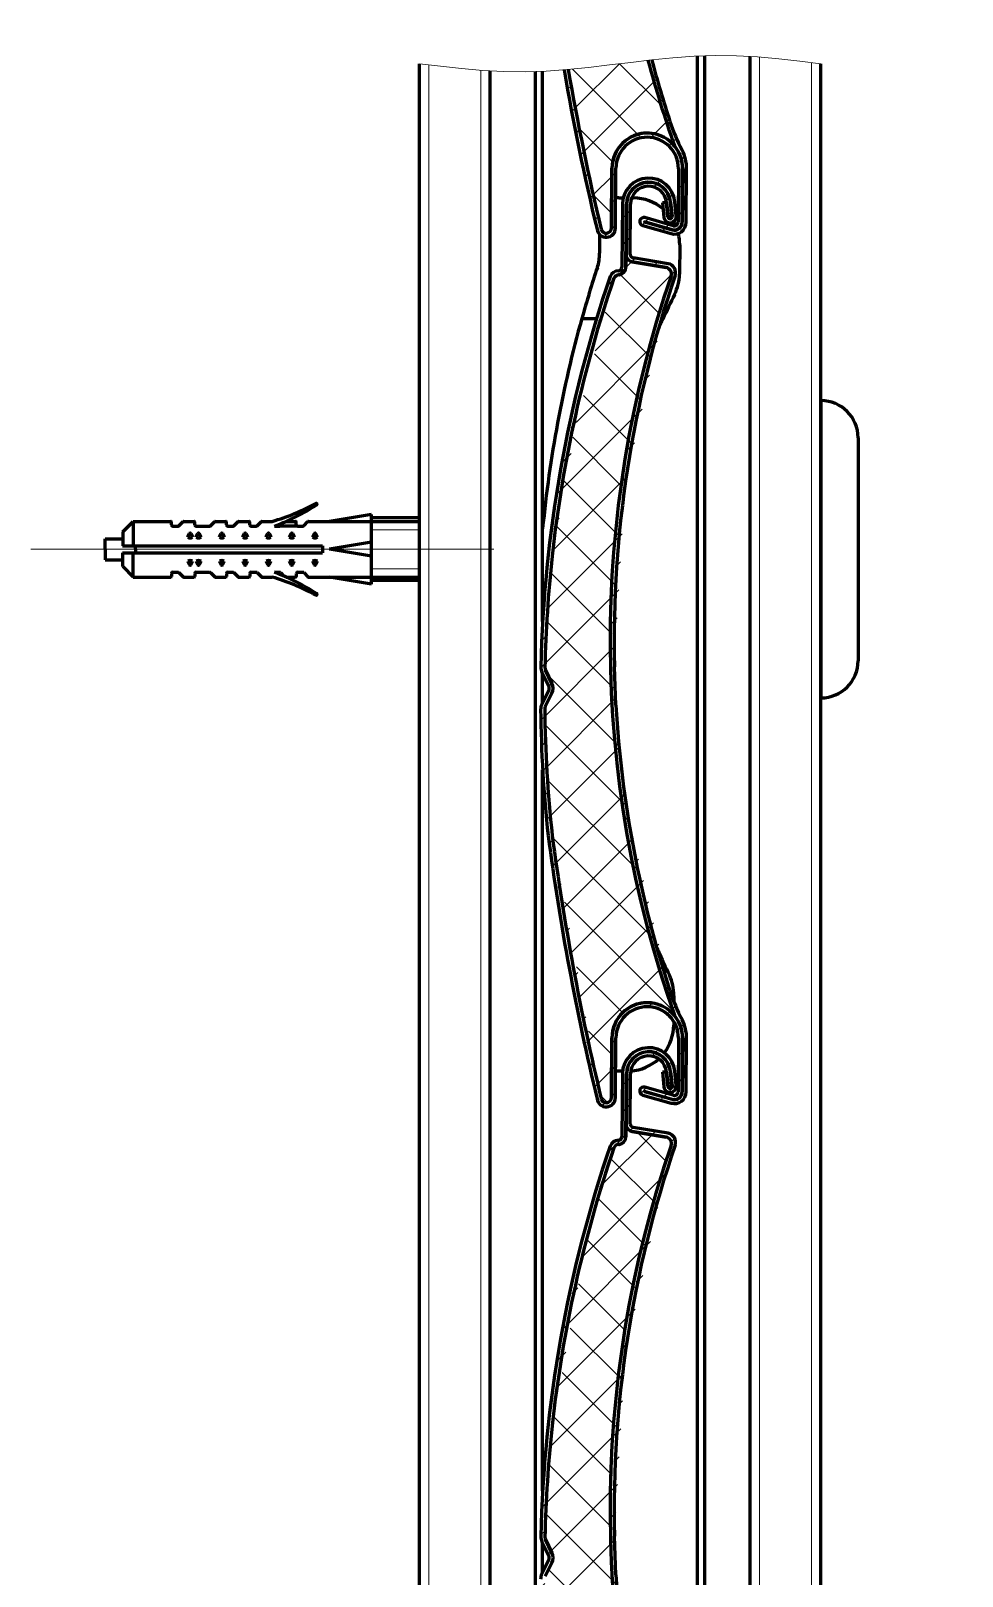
# Model space of a CAD drawing. Header units: millimetres. Extents: x 0 to 841, y 0 to 594.
# Drawn here: x 696.22 to 721.27, y 343.26 to 384.84 of the extents above; entities that cross this region are included whole.
import ezdxf

# ---------------------------------------------------------------- set-up
doc = ezdxf.new("R2010")
doc.units = ezdxf.units.MM
for name, pattern in [('K5LT_AXLED', [19.5, 15, -1.5, 1.5, -1.5]), ('K5LT_BASIC', [0]), ('K5LT_THIN', [0]), ('K5LT_THIN_INCLUDED_TO_HATCHING', [0])]:
    doc.linetypes.add(name, pattern=pattern)
doc.layers.add('Системный слой', color=7, linetype='Continuous')
doc.layers.add('Системный слой (1)', color=7, linetype='Continuous', true_color=0x909090)
pattern_1 = [(45, (0, 0), (-0.3535534, 0.3535534), [])]

# ---------------------------------------------------------------- blocks, each defined once
blk = doc.blocks.new('U798')
at = {"layer": 'Системный слой (1)', "color": 5, "linetype": 'K5LT_BASIC', "lineweight": 60, "true_color": 0x0000ff}
blk.add_line((709.793, 220.892), (709.793, 383.753), dxfattribs=at)
blk = doc.blocks.new('U819')
at = {"layer": 'Системный слой (1)', "color": 7, "linetype": 'K5LT_THIN', "lineweight": 18}
blk.add_line((708.324, 220.892), (708.324, 383.783), dxfattribs=at)
blk = doc.blocks.new('U820')
at = {"layer": 'Системный слой (1)', "color": 5, "linetype": 'K5LT_BASIC', "lineweight": 60, "true_color": 0x0000ff}
blk.add_line((708.574, 220.892), (708.574, 383.769), dxfattribs=at)
blk = doc.blocks.new('U821')
at = {"layer": 'Системный слой (1)', "color": 7, "linetype": 'K5LT_THIN', "lineweight": 18}
blk.add_line((706.924, 220.892), (706.924, 383.929), dxfattribs=at)
blk = doc.blocks.new('U822')
at = {"layer": 'Системный слой (1)', "color": 5, "linetype": 'K5LT_BASIC', "lineweight": 60, "true_color": 0x0000ff}
blk.add_line((706.674, 220.892), (706.674, 383.959), dxfattribs=at)
blk = doc.blocks.new('U823')
at = {"layer": 'Системный слой (1)', "color": 5, "linetype": 'K5LT_BASIC', "lineweight": 60, "true_color": 0x0000ff}
blk.add_line((717.474, 220.892), (717.474, 383.959), dxfattribs=at)
blk = doc.blocks.new('U824')
at = {"layer": 'Системный слой (1)', "color": 7, "linetype": 'K5LT_THIN', "lineweight": 18}
blk.add_line((717.224, 220.892), (717.224, 383.99), dxfattribs=at)
blk = doc.blocks.new('U867')
at = {"layer": 'Системный слой (1)', "color": 5, "linetype": 'K5LT_BASIC', "lineweight": 60, "true_color": 0x0000ff}
blk.add_line((714.356, 261.592), (714.356, 384.166), dxfattribs=at)
blk = doc.blocks.new('U903')
at = {"layer": 'Системный слой (1)', "color": 5, "linetype": 'K5LT_BASIC', "lineweight": 60, "true_color": 0x0000ff}
blk.add_line((715.574, 220.892), (715.574, 384.15), dxfattribs=at)
blk = doc.blocks.new('U904')
at = {"layer": 'Системный слой (1)', "color": 7, "linetype": 'K5LT_THIN', "lineweight": 18}
blk.add_line((715.824, 220.892), (715.824, 384.136), dxfattribs=at)
blk = doc.blocks.new('U909')
at = {"layer": 'Системный слой (1)', "color": 5, "linetype": 'K5LT_BASIC', "lineweight": 60, "true_color": 0x0000ff}
blk.add_line((714.159, 261.592), (714.159, 384.16), dxfattribs=at)
blk = doc.blocks.new('U924')
at = {"layer": 'Системный слой', "color": 7, "linetype": 'K5LT_THIN_INCLUDED_TO_HATCHING', "lineweight": 18}
for p, q in [((707.243, 383.889), (706.674, 383.959)), ((707.811, 383.827), (707.243, 383.889)), ((708.38, 383.779), (707.811, 383.827)), ((711.222, 383.857), (710.653, 383.801)), ((711.79, 383.924), (711.222, 383.857)), ((712.359, 383.995), (711.79, 383.924)), ((712.927, 384.062), (712.359, 383.995)), ((713.495, 384.118), (712.927, 384.062)), ((714.064, 384.157), (713.495, 384.118)), ((714.632, 384.175), (714.064, 384.157)), ((715.201, 384.169), (714.632, 384.175)), ((715.769, 384.14), (715.201, 384.169)), ((716.338, 384.092), (715.769, 384.14)), ((716.906, 384.03), (716.338, 384.092)), ((717.474, 383.959), (716.906, 384.03)), ((708.948, 383.75), (708.38, 383.779)), ((709.517, 383.744), (708.948, 383.75)), ((710.085, 383.762), (709.517, 383.744)), ((710.653, 383.801), (710.085, 383.762))]:
    blk.add_line(p, q, dxfattribs=at)

msp = doc.modelspace()

# ---------------------------------------------------------------- hatches: boundary and pattern name
at = {"layer": 'Системный слой (1)'}
h = msp.add_hatch(dxfattribs=at)
h.set_pattern_fill('Неметалл', angle=45, style=0, pattern_type=0)
h.set_pattern_definition([(45, (0, 0), (-0.7071068, 0.7071068), []), (135, (0, 0), (-0.7071068, -0.7071068), [])])
h.paths.add_polyline_path([(711.8032, 388.9255), (712.1873, 393.8211), (713.36, 398.5897), (713.4438, 398.8368), (713.4356, 398.9695), (713.336, 399.0576), (713.3085, 399.0646), (712.3994, 399.2181), (712.2697, 399.2994), (712.2385, 399.3673), (712.2335, 399.3721), (712.2312, 399.0713), (712.1662, 398.9247), (712.0473, 398.8686), (712.0399, 398.8683), (711.9404, 398.83), (711.9058, 398.7778), (710.5866, 393.6734), (710.2454, 391.2956), (710.0638, 388.761), (710.0849, 388.7616), (710.6533, 388.8005), (711.2218, 388.8566), (711.7902, 388.9239)])
h.paths.add_polyline_path([(712.8219, 384.0498), (712.3586, 383.995), (711.7902, 383.9239), (711.2218, 383.8566), (710.6741, 383.8026), (711.5645, 379.5046), (711.6272, 379.4184), (711.7325, 379.4018), (711.8187, 379.4645), (711.8392, 379.5361), (711.8515, 381.1468), (712.1349, 381.8164), (712.8088, 382.0895), (713.4784, 381.8061), (713.5508, 381.7235), (713.5333, 381.7532)])
h.paths.add_polyline_path([(713.4438, 378.2451), (713.4356, 378.3778), (713.336, 378.4659), (713.3085, 378.4729), (712.3994, 378.6264), (712.2697, 378.7077), (712.2385, 378.7756), (712.2335, 378.7804), (712.2312, 378.4796), (712.1662, 378.333), (712.0473, 378.2769), (712.0399, 378.2766), (711.9404, 378.2383), (711.9058, 378.1861), (710.5866, 373.0817), (710.2454, 370.7039), (710.0508, 367.7086), (710.0661, 367.6393), (710.2407, 367.2831), (710.2553, 367.054), (710.2396, 367.0166), (710.0603, 366.6587), (710.0445, 366.5899), (710.246, 363.1971), (711.5645, 356.1046), (711.6272, 356.0184), (711.7325, 356.0018), (711.8187, 356.0645), (711.8392, 356.1361), (711.8515, 357.7468), (712.1349, 358.4164), (712.8088, 358.6895), (713.4784, 358.4061), (713.5508, 358.3235), (713.5333, 358.3532), (712.2767, 363.1003), (711.8062, 367.9884), (712.1344, 372.8881), (713.2524, 377.6697)])
h.paths.add_polyline_path([(711.5645, 400.0963), (711.6272, 400.0101), (711.7325, 399.9935), (711.8187, 400.0562), (711.8392, 400.1278), (711.8515, 401.7385), (712.1349, 402.4081), (712.8088, 402.6812), (713.4784, 402.3978), (713.5508, 402.3152), (713.5333, 402.3449), (712.2767, 407.092), (711.8062, 411.9801), (712.1344, 416.8798), (713.2524, 421.6614), (713.4438, 422.2368), (713.4356, 422.3695), (713.336, 422.4576), (713.3085, 422.4646), (712.3994, 422.6181), (712.2697, 422.6994), (712.2385, 422.7673), (712.2335, 422.7721), (712.2312, 422.4713), (712.1662, 422.3247), (712.0473, 422.2686), (712.0399, 422.2683), (711.9404, 422.23), (711.9058, 422.1778), (710.5866, 417.0734), (710.2454, 414.6956), (710.0508, 411.7003), (710.066, 411.631), (710.2407, 411.2748), (710.2553, 411.0457), (710.2396, 411.0083), (710.0603, 410.6504), (710.0445, 410.5816), (710.246, 407.1888)])
h.paths.add_polyline_path([(712.2312, 355.0796), (712.2335, 355.3804), (712.2385, 355.3756), (712.3293, 355.2524), (712.3994, 355.2264), (713.3085, 355.0729), (713.4211, 355.0023), (713.4508, 354.8727), (713.4438, 354.8451), (712.23, 350.0869), (711.8035, 345.1948), (712.1757, 340.2982), (713.3367, 335.5268), (713.5333, 334.9532), (713.5508, 334.9235), (712.9185, 335.2823), (712.2176, 335.0889), (711.8587, 334.4565), (711.8515, 334.3468), (711.8392, 332.7361), (711.7976, 332.638), (711.6989, 332.5979), (711.6007, 332.6395), (711.5645, 332.7046), (710.246, 339.7971), (710.0445, 343.1899), (710.0603, 343.2587), (710.2396, 343.6166), (710.2561, 343.8457), (710.2407, 343.8831), (710.0661, 344.2393), (710.0508, 344.3086), (710.2454, 347.3039), (711.2092, 352.4871), (711.9058, 354.7861), (711.9786, 354.8641), (712.0399, 354.8766), (712.0473, 354.8769), (712.1869, 354.9558)])
h.paths.add_polyline_path([(711.5645, 423.4963), (711.6272, 423.4101), (711.7325, 423.3935), (711.8187, 423.4562), (711.8392, 423.5278), (711.8515, 425.1385), (712.1349, 425.8081), (712.8088, 426.0812), (713.4784, 425.7978), (713.5508, 425.7152), (713.5333, 425.7449), (712.2767, 430.492), (711.8062, 435.3801), (712.1344, 440.2798), (713.2524, 445.0614), (713.4438, 445.6368), (713.4356, 445.7695), (713.336, 445.8576), (713.3085, 445.8646), (712.3994, 446.0181), (712.2697, 446.0994), (712.2385, 446.1673), (712.2335, 446.1721), (712.2312, 445.8713), (712.1662, 445.7247), (712.0473, 445.6686), (712.0399, 445.6683), (711.9404, 445.63), (711.9058, 445.5778), (710.5866, 440.4734), (710.2454, 438.0956), (710.0508, 435.1003), (710.066, 435.031), (710.2407, 434.6748), (710.2553, 434.4457), (710.2396, 434.4083), (710.0603, 434.0504), (710.0445, 433.9816), (710.246, 430.5888)])
h.paths.add_polyline_path([(712.2312, 331.6796), (712.2335, 331.9804), (712.2385, 331.9756), (712.3293, 331.8524), (712.3994, 331.8264), (713.3085, 331.6729), (713.4211, 331.6023), (713.4508, 331.4727), (713.4438, 331.4451), (712.23, 326.6869), (711.8035, 321.7948), (712.1757, 316.8982), (713.3367, 312.1268), (713.5333, 311.5532), (713.5508, 311.5235), (712.9185, 311.8823), (712.2176, 311.6889), (711.8587, 311.0565), (711.8515, 310.9468), (711.8392, 309.3361), (711.7976, 309.238), (711.6989, 309.1979), (711.6007, 309.2395), (711.5645, 309.3046), (710.246, 316.3971), (710.0445, 319.7899), (710.0603, 319.8587), (710.2396, 320.2166), (710.2561, 320.4457), (710.2407, 320.4831), (710.0661, 320.8393), (710.0508, 320.9086), (710.2454, 323.9039), (711.2092, 329.0871), (711.9058, 331.3861), (711.9786, 331.4641), (712.0399, 331.4766), (712.0473, 331.4769), (712.1869, 331.5558)])
h.paths.add_polyline_path([(711.5645, 446.8963), (711.6272, 446.8101), (711.7325, 446.7935), (711.8187, 446.8562), (711.8392, 446.9278), (711.8515, 448.5385), (712.1349, 449.2081), (712.8088, 449.4812), (713.4784, 449.1978), (713.5508, 449.1152), (713.5333, 449.1449), (712.2767, 453.892), (711.8062, 458.7801), (712.1344, 463.6798), (713.2524, 468.4614), (713.4438, 469.0368), (713.4356, 469.1695), (713.336, 469.2576), (713.3085, 469.2646), (712.3994, 469.4181), (712.2697, 469.4994), (712.2385, 469.5673), (712.2335, 469.5721), (712.2312, 469.2713), (712.1662, 469.1247), (712.0473, 469.0686), (712.0399, 469.0683), (711.9404, 469.03), (711.9058, 468.9778), (710.5866, 463.8734), (710.2454, 461.4956), (710.0508, 458.5003), (710.066, 458.431), (710.2407, 458.0748), (710.2553, 457.8457), (710.2396, 457.8083), (710.0603, 457.4504), (710.0445, 457.3816), (710.246, 453.9888)])
h.paths.add_polyline_path([(712.2312, 308.2796), (712.2335, 308.5804), (712.2385, 308.5756), (712.3293, 308.4524), (712.3994, 308.4264), (713.3085, 308.2729), (713.4211, 308.2023), (713.4508, 308.0727), (713.4438, 308.0451), (712.23, 303.2869), (711.8035, 298.3948), (712.1757, 293.4982), (713.3367, 288.7268), (713.5333, 288.1532), (713.5508, 288.1235), (712.9185, 288.4823), (712.2176, 288.2889), (711.8587, 287.6565), (711.8515, 287.5468), (711.8392, 285.9361), (711.7976, 285.838), (711.6989, 285.7979), (711.6007, 285.8395), (711.5645, 285.9046), (710.246, 292.9971), (710.0445, 296.3899), (710.0603, 296.4587), (710.2396, 296.8166), (710.2561, 297.0457), (710.2407, 297.0831), (710.0661, 297.4393), (710.0508, 297.5086), (710.2454, 300.5039), (711.2092, 305.6871), (711.9058, 307.9861), (711.9786, 308.0641), (712.0399, 308.0766), (712.0473, 308.0769), (712.1869, 308.1558)])
h.paths.add_polyline_path([(711.5645, 470.2963), (711.6272, 470.2101), (711.7325, 470.1935), (711.8187, 470.2562), (711.8392, 470.3278), (711.8515, 471.9385), (712.1349, 472.6081), (712.8088, 472.8812), (713.4784, 472.5978), (713.5508, 472.5152), (713.5333, 472.5449), (712.2767, 477.292), (711.8062, 482.1801), (712.1344, 487.0798), (713.2524, 491.8614), (713.4438, 492.4368), (713.4356, 492.5695), (713.336, 492.6576), (713.3085, 492.6646), (712.3994, 492.8181), (712.2697, 492.8994), (712.2385, 492.9673), (712.2335, 492.9721), (712.2312, 492.6713), (712.1662, 492.5247), (712.0473, 492.4686), (712.0399, 492.4683), (711.9404, 492.43), (711.9058, 492.3778), (710.5866, 487.2734), (710.2454, 484.8956), (710.0508, 481.9003), (710.066, 481.831), (710.2407, 481.4748), (710.2553, 481.2457), (710.2396, 481.2083), (710.0603, 480.8504), (710.0445, 480.7816), (710.246, 477.3888)])
h.paths.add_polyline_path([(712.2312, 284.8796), (712.2335, 285.1804), (712.2385, 285.1756), (712.3293, 285.0524), (712.3994, 285.0264), (713.3085, 284.8729), (713.4211, 284.8023), (713.4508, 284.6727), (713.4438, 284.6451), (712.23, 279.8869), (711.8035, 274.9948), (712.1757, 270.0982), (713.3367, 265.3268), (713.5333, 264.7532), (713.5508, 264.7235), (712.9185, 265.0823), (712.2176, 264.8889), (711.8587, 264.2565), (711.8515, 264.1468), (711.8392, 262.5361), (711.7976, 262.438), (711.6989, 262.3979), (711.6007, 262.4395), (711.5645, 262.5046), (710.246, 269.5971), (710.0445, 272.9899), (710.0603, 273.0587), (710.2396, 273.4166), (710.2561, 273.6457), (710.2407, 273.6831), (710.0661, 274.0393), (710.0508, 274.1086), (710.2454, 277.1039), (711.2092, 282.2871), (711.9058, 284.5861), (711.9786, 284.6641), (712.0399, 284.6766), (712.0473, 284.6769), (712.1869, 284.7558)])
h.paths.add_polyline_path([(711.5428, 494.4566), (711.5704, 494.3537), (711.6627, 494.3004), (711.7657, 494.3281), (711.8105, 494.3876), (712.3992, 495.8869), (712.9038, 496.4105), (713.6307, 496.4239), (714.1543, 495.9194), (714.1923, 495.8163), (714.1866, 495.8503), (714.7147, 500.7324), (716.0272, 505.4644), (718.0895, 509.9211), (720.8469, 513.9845), (721.2317, 514.4531), (721.2717, 514.5799), (721.2102, 514.6978), (721.187, 514.7142), (720.3933, 515.1833), (720.3014, 515.3057), (720.2966, 515.3803), (720.2937, 515.3865), (720.1837, 515.1065), (720.0705, 514.993), (719.9394, 514.9832), (719.9324, 514.9855), (719.8257, 514.9854), (719.7748, 514.9491), (716.7139, 510.6565), (715.5432, 508.5589), (714.2881, 505.8323), (714.2775, 505.7622), (714.313, 505.367), (714.2444, 505.1479), (714.2164, 505.1187), (713.9208, 504.8487), (713.8813, 504.7903), (712.8535, 501.5506)])
h = msp.add_hatch(dxfattribs=at)
h.set_pattern_fill('Металл', angle=45, style=0, pattern_type=0)
h.set_pattern_definition(pattern_1)
h.paths.add_polyline_path([(713.8615, 381.1314), (713.7397, 381.6328), (713.4133, 382.4048), (712.9231, 384.0618), (712.8219, 384.0498), (713.5333, 381.7532), (713.7565, 381.1323), (713.7455, 379.6921), (713.6812, 379.5406), (713.5286, 379.4789), (713.4746, 379.4863), (712.7304, 379.6992), (712.7289, 379.7004), (712.7287, 379.7023), (712.7298, 379.7038), (712.7317, 379.704), (713.4729, 379.4919), (713.6326, 379.5104), (713.7324, 379.6364), (713.7404, 379.6923), (713.7515, 381.1323), (713.4784, 381.8061), (712.8088, 382.0895), (712.1349, 381.8164), (711.8515, 381.1468), (711.8392, 379.5361), (711.7976, 379.438), (711.6989, 379.3979), (711.6007, 379.4395), (711.5645, 379.5046), (710.6741, 383.8026), (710.6533, 383.8005), (710.5639, 383.7944), (711.4515, 379.5041), (711.5479, 379.3389), (711.733, 379.2902), (711.8982, 379.3867), (711.9492, 379.536), (711.9615, 381.146), (712.2121, 381.738), (712.8079, 381.9795), (713.4, 381.729), (713.6415, 381.1331), (713.6304, 379.6932), (713.6006, 379.6227), (713.5297, 379.5939), (713.5031, 379.5977), (712.7407, 379.8158), (712.657, 379.8061), (712.6047, 379.7402), (712.6144, 379.6565), (712.6804, 379.6042), (713.4428, 379.3862), (713.6861, 379.4143), (713.8382, 379.6063), (713.8504, 379.6915)])
h = msp.add_hatch(dxfattribs=at)
h.set_pattern_fill('Металл', angle=45, style=0, pattern_type=0)
h.set_pattern_definition(pattern_1)
h.paths.add_polyline_path([(712.3542, 380.1786), (712.4994, 380.5207), (712.8439, 380.6599), (713.186, 380.5147), (713.3228, 380.2232), (713.3616, 379.8392), (713.4659, 379.8511), (713.4267, 380.2386), (713.2094, 380.6349), (712.7756, 380.7614), (712.3793, 380.5441), (712.2493, 380.1789), (712.2385, 378.7756), (712.3293, 378.6524), (712.3994, 378.6264), (713.3085, 378.4729), (713.4211, 378.4023), (713.4508, 378.2727), (713.4438, 378.2451), (712.23, 373.4869), (711.8035, 368.5948), (712.1757, 363.6982), (713.3367, 358.9268), (713.5333, 358.3532), (713.7565, 357.7323), (713.7455, 356.2921), (713.6812, 356.1406), (713.5286, 356.0789), (713.4746, 356.0863), (712.7304, 356.2992), (712.7289, 356.3004), (712.7287, 356.3023), (712.7298, 356.3038), (712.7317, 356.304), (713.4729, 356.0919), (713.6326, 356.1104), (713.7324, 356.2364), (713.7404, 356.2923), (713.7515, 357.7323), (713.4784, 358.4061), (712.8088, 358.6895), (712.1349, 358.4164), (711.8515, 357.7468), (711.8392, 356.1361), (711.7976, 356.038), (711.6989, 355.9979), (711.6007, 356.0395), (711.5645, 356.1046), (710.246, 363.1971), (710.0445, 366.5899), (710.0603, 366.6587), (710.2396, 367.0166), (710.2561, 367.2457), (710.2407, 367.2831), (710.0661, 367.6393), (710.0508, 367.7086), (710.2454, 370.7039), (711.2092, 375.8871), (711.9058, 378.1861), (711.9786, 378.2641), (712.0399, 378.2766), (712.0473, 378.2769), (712.1869, 378.3558), (712.2312, 378.4796), (712.2443, 380.179), (712.4219, 380.5987), (712.8443, 380.7699), (713.264, 380.5923), (713.4322, 380.2343), (713.4709, 379.8517), (713.4588, 379.8094), (713.4203, 379.788), (713.378, 379.8001), (713.3566, 379.8386), (713.3178, 380.223), (713.2128, 380.2175), (713.2526, 379.8239), (713.3124, 379.7127), (713.4333, 379.6763), (713.5445, 379.7361), (713.5809, 379.8571), (713.5809, 379.8571), (713.5416, 380.2454), (713.2859, 380.7209), (712.7688, 380.8763), (712.2933, 380.6206), (712.1343, 380.1798), (712.1213, 378.4817), (712.0897, 378.4121), (712.0448, 378.3879), (712.0337, 378.3865), (711.8582, 378.3116), (711.8049, 378.2298), (710.4816, 373.118), (709.9446, 367.8651), (709.9411, 367.7206), (709.9717, 367.5818), (710.1507, 367.2169), (710.158, 367.1023), (710.1502, 367.0836), (709.9664, 366.7168), (709.9347, 366.5792), (710.1364, 363.1866), (711.4515, 356.1041), (711.5479, 355.9389), (711.733, 355.8902), (711.8982, 355.9867), (711.9492, 356.136), (711.9615, 357.746), (712.2121, 358.338), (712.8079, 358.5795), (713.4, 358.329), (713.6415, 357.7331), (713.6304, 356.2932), (713.6006, 356.2227), (713.5297, 356.1939), (713.5031, 356.1977), (712.7407, 356.4158), (712.657, 356.4061), (712.6047, 356.3402), (712.6144, 356.2565), (712.6804, 356.2042), (713.4428, 355.9862), (713.6861, 356.0143), (713.8382, 356.2063), (713.8504, 356.2915), (713.8615, 357.7314), (713.7397, 358.2328), (713.4133, 359.0048), (712.2687, 363.7878), (711.9614, 366.6942), (711.92, 367.7309), (712.2075, 372.6406), (713.2859, 377.4389), (713.5542, 378.2578), (713.5428, 378.4425), (713.4041, 378.565), (713.3658, 378.5748), (712.4252, 378.7336), (712.3603, 378.7742), (712.3424, 378.822)])
h = msp.add_hatch(dxfattribs=at)
h.set_pattern_fill('Металл', angle=45, style=0, pattern_type=0)
h.set_pattern_definition(pattern_1)
h.paths.add_polyline_path([(712.3542, 356.7786), (712.4994, 357.1207), (712.8439, 357.2599), (713.186, 357.1147), (713.3228, 356.8232), (713.3616, 356.4392), (713.4659, 356.4511), (713.4267, 356.8386), (713.2094, 357.2349), (712.7756, 357.3614), (712.3793, 357.1441), (712.2493, 356.7789), (712.2385, 355.3756), (712.3293, 355.2524), (712.3994, 355.2264), (713.3085, 355.0729), (713.4211, 355.0023), (713.4508, 354.8727), (713.4438, 354.8451), (712.23, 350.0869), (711.8035, 345.1948), (712.1757, 340.2982), (713.3367, 335.5268), (713.5333, 334.9532), (713.7565, 334.3323), (713.7455, 332.8921), (713.6812, 332.7406), (713.5286, 332.6789), (713.4746, 332.6863), (712.7304, 332.8992), (712.7289, 332.9004), (712.7287, 332.9023), (712.7298, 332.9038), (712.7317, 332.904), (713.4729, 332.6919), (713.6326, 332.7104), (713.7324, 332.8364), (713.7404, 332.8923), (713.7515, 334.3323), (713.4784, 335.0061), (712.8088, 335.2895), (712.1349, 335.0164), (711.8515, 334.3468), (711.8392, 332.7361), (711.7976, 332.638), (711.6989, 332.5979), (711.6007, 332.6395), (711.5645, 332.7046), (710.246, 339.7971), (710.0445, 343.1899), (710.0603, 343.2587), (710.2396, 343.6166), (710.2561, 343.8457), (710.2407, 343.8831), (710.0661, 344.2393), (710.0508, 344.3086), (710.2454, 347.3039), (711.2092, 352.4871), (711.9058, 354.7861), (711.9786, 354.8641), (712.0399, 354.8766), (712.0473, 354.8769), (712.1869, 354.9558), (712.2312, 355.0796), (712.2443, 356.779), (712.4219, 357.1987), (712.8443, 357.3699), (713.264, 357.1923), (713.4322, 356.8343), (713.4709, 356.4517), (713.4588, 356.4094), (713.4203, 356.388), (713.378, 356.4001), (713.3566, 356.4386), (713.3178, 356.823), (713.2128, 356.8175), (713.2526, 356.4239), (713.3124, 356.3127), (713.4333, 356.2763), (713.5445, 356.3361), (713.5809, 356.4571), (713.5809, 356.4571), (713.5416, 356.8454), (713.2859, 357.3209), (712.7688, 357.4763), (712.2933, 357.2206), (712.1343, 356.7798), (712.1213, 355.0817), (712.0897, 355.0121), (712.0448, 354.9879), (712.0337, 354.9865), (711.8582, 354.9116), (711.8049, 354.8298), (710.4816, 349.718), (709.9446, 344.4651), (709.9411, 344.3206), (709.9717, 344.1818), (710.1507, 343.8169), (710.158, 343.7023), (710.1502, 343.6836), (709.9664, 343.3168), (709.9347, 343.1792), (710.1364, 339.7866), (711.4515, 332.7041), (711.5479, 332.5389), (711.733, 332.4902), (711.8982, 332.5867), (711.9492, 332.736), (711.9615, 334.346), (712.2121, 334.938), (712.8079, 335.1795), (713.4, 334.929), (713.6415, 334.3331), (713.6304, 332.8932), (713.6006, 332.8227), (713.5297, 332.7939), (713.5031, 332.7977), (712.7407, 333.0158), (712.657, 333.0061), (712.6047, 332.9402), (712.6144, 332.8565), (712.6804, 332.8042), (713.4428, 332.5862), (713.6861, 332.6143), (713.8382, 332.8063), (713.8504, 332.8915), (713.8615, 334.3314), (713.7397, 334.8328), (713.4133, 335.6048), (712.2687, 340.3878), (711.9614, 343.2942), (711.92, 344.3309), (712.2075, 349.2406), (713.2859, 354.0389), (713.5542, 354.8578), (713.5428, 355.0425), (713.4041, 355.165), (713.3658, 355.1748), (712.4252, 355.3336), (712.3603, 355.3742), (712.3424, 355.422)])

# ---------------------------------------------------------------- linework, layer by layer
at = {"layer": 'Системный слой (1)', "color": 5, "linetype": 'K5LT_BASIC', "lineweight": 60, "true_color": 0x0000ff}
for p, q in [((709.9898, 368.9488), (709.9898, 383.7587)), ((713.5508, 381.7235), (713.5333, 381.7532)), ((711.8392, 379.5361), (711.8515, 381.1468)), ((711.8515, 381.1468), (711.8392, 379.5361)), ((711.9492, 379.536), (711.9615, 381.146)), ((713.6415, 381.1331), (713.6304, 379.6932)), ((713.7404, 379.6923), (713.7515, 381.1323)), ((713.7565, 381.1323), (713.7455, 379.6921)), ((713.8504, 379.6915), (713.8615, 381.1314)), ((712.0346, 380.3493), (712.156, 380.3484)), ((712.1343, 380.1798), (712.1213, 378.4817)), ((712.2312, 378.4796), (712.2443, 380.179)), ((712.2493, 380.1789), (712.2385, 378.7756)), ((712.2699, 380.3475), (712.2752, 380.3475)), ((712.3424, 378.822), (712.3542, 380.1786)), ((712.3858, 380.3466), (712.4348, 380.3463)), ((713.3178, 380.223), (713.2128, 380.2175)), ((713.2128, 380.2175), (713.2526, 379.8239)), ((713.3566, 379.8386), (713.3178, 380.223)), ((713.3228, 380.2232), (713.3616, 379.8392)), ((713.4659, 379.8511), (713.4267, 380.2386)), ((713.4322, 380.2343), (713.4709, 379.8517)), ((713.5809, 379.8571), (713.5416, 380.2454)), ((713.4746, 379.4863), (712.7304, 379.6992)), ((712.7317, 379.704), (713.4729, 379.4919)), ((713.5031, 379.5977), (712.7407, 379.8158)), ((713.3616, 379.8392), (713.4659, 379.8511)), ((711.5231, 378.8556), (711.5269, 379.3568)), ((712.6804, 379.6042), (713.4428, 379.3862)), ((713.6752, 379.0864), (713.6689, 378.2972)), ((712.2335, 378.7804), (712.2312, 378.4796)), ((712.2385, 378.7756), (712.2335, 378.7804)), ((713.3085, 378.4729), (712.3994, 378.6264)), ((712.3994, 378.6264), (713.3085, 378.4729)), ((713.3658, 378.5748), (712.4252, 378.7336)), ((712.0473, 378.2769), (712.0399, 378.2766)), ((712.0399, 378.2766), (712.0473, 378.2769)), ((711.044, 377.1044), (711.4409, 377.1013)), ((713.1795, 377.0902), (713.1996, 377.0901)), ((713.2225, 377.0901), (713.1996, 377.0901)), ((713.2214, 377.0877), (713.222, 377.0877)), ((717.4744, 374.8921), (717.4744, 366.8921)), ((718.4744, 373.8921), (718.4744, 367.8921)), ((705.3856, 371.8295), (704.2529, 371.642)), ((705.3856, 369.9545), (705.3856, 371.8295)), ((698.6931, 371.3608), (698.9744, 371.642)), ((698.6931, 371.3608), (698.6931, 370.9858)), ((698.9744, 371.642), (699.9869, 371.642)), ((698.9744, 371.642), (698.9744, 370.9858)), ((700.0056, 371.5483), (700.0056, 371.6233)), ((700.0431, 371.5108), (700.1776, 371.5108)), ((700.2041, 371.5218), (700.3189, 371.6366)), ((700.3322, 371.642), (700.6134, 371.642)), ((700.6322, 371.5483), (700.6322, 371.6233)), ((700.6697, 371.5108), (700.8947, 371.5108)), ((700.8947, 371.5108), (701.0292, 371.5108)), ((701.0557, 371.5218), (701.1705, 371.6366)), ((701.1838, 371.642), (701.465, 371.642)), ((701.4838, 371.5483), (701.4838, 371.6233)), ((701.5213, 371.5108), (701.6557, 371.5108)), ((701.6822, 371.5218), (701.797, 371.6366)), ((701.8103, 371.642), (702.0915, 371.642)), ((702.1103, 371.5483), (702.1103, 371.6233)), ((702.1478, 371.5108), (702.2822, 371.5108)), ((702.3088, 371.5218), (702.4235, 371.6366)), ((702.4368, 371.642), (702.718, 371.642)), ((702.7743, 371.5108), (702.9088, 371.5108)), ((703.4008, 371.5108), (702.9088, 371.5108)), ((702.9353, 371.5218), (703.0305, 371.617)), ((703.0872, 371.642), (703.3446, 371.642)), ((703.3633, 371.5483), (703.3633, 371.6233)), ((703.4008, 371.5108), (703.5353, 371.5108)), ((703.5618, 371.5218), (703.6766, 371.6366)), ((703.6898, 371.642), (705.3856, 371.642)), ((706.6904, 371.7358), (705.3856, 371.7358)), ((705.3856, 371.642), (706.6904, 371.6414)), ((698.2244, 370.892), (698.2244, 371.1733)), ((698.2244, 371.1733), (698.6931, 371.1733)), ((698.6904, 370.9858), (704.0654, 370.9858)), ((699.0365, 370.892), (699.0365, 370.9858)), ((700.4437, 371.215), (700.4926, 371.3127)), ((700.5261, 371.3127), (700.575, 371.215)), ((700.6688, 371.215), (700.7177, 371.3127)), ((700.7512, 371.3127), (700.8, 371.215)), ((701.2953, 371.215), (701.3442, 371.3127)), ((701.3777, 371.3127), (701.4266, 371.215)), ((701.9218, 371.215), (701.9707, 371.3127)), ((702.0042, 371.3127), (702.0531, 371.215)), ((702.5483, 371.215), (702.5972, 371.3127)), ((702.6307, 371.3127), (702.6796, 371.215)), ((703.1749, 371.215), (703.2237, 371.3127)), ((703.2573, 371.3127), (703.3061, 371.215)), ((703.8014, 371.215), (703.8502, 371.3127)), ((703.8838, 371.3127), (703.9326, 371.215)), ((704.0654, 370.9858), (704.0654, 370.7983)), ((705.3856, 371.0795), (704.2529, 370.892)), ((698.2244, 370.892), (698.2244, 370.6108)), ((698.2244, 370.6108), (698.6931, 370.6108)), ((698.6904, 370.7983), (704.0654, 370.7983)), ((698.6931, 370.4233), (698.6931, 370.7983)), ((698.9744, 370.142), (698.9744, 370.7983)), ((699.0365, 370.892), (699.0365, 370.7983)), ((700.4437, 370.5691), (700.4926, 370.4713)), ((700.5261, 370.4713), (700.575, 370.5691)), ((700.6688, 370.5691), (700.7177, 370.4713)), ((700.7512, 370.4713), (700.8, 370.5691)), ((701.2953, 370.5691), (701.3442, 370.4713)), ((701.3777, 370.4713), (701.4266, 370.5691)), ((701.9218, 370.5691), (701.9707, 370.4713)), ((702.0042, 370.4713), (702.0531, 370.5691)), ((702.5483, 370.5691), (702.5972, 370.4713)), ((702.6307, 370.4713), (702.6796, 370.5691)), ((703.1749, 370.5691), (703.2237, 370.4713)), ((703.2573, 370.4713), (703.3061, 370.5691)), ((703.8014, 370.5691), (703.8502, 370.4713)), ((703.8838, 370.4713), (703.9326, 370.5691)), ((705.3856, 370.7045), (704.2529, 370.892)), ((698.6931, 370.4233), (698.9744, 370.142)), ((698.9744, 370.142), (699.9869, 370.142)), ((700.0056, 370.2358), (700.0056, 370.1608)), ((700.0431, 370.2733), (700.1776, 370.2733)), ((700.2041, 370.2623), (700.3189, 370.1475)), ((700.3322, 370.142), (700.6134, 370.142)), ((700.6322, 370.2358), (700.6322, 370.1608)), ((700.6697, 370.2733), (700.8947, 370.2733)), ((700.8947, 370.2733), (701.0292, 370.2733)), ((701.0557, 370.2623), (701.1705, 370.1475)), ((701.1838, 370.142), (701.465, 370.142)), ((701.4838, 370.2358), (701.4838, 370.1608)), ((701.5213, 370.2733), (701.6557, 370.2733)), ((701.6822, 370.2623), (701.797, 370.1475)), ((701.8103, 370.142), (702.0915, 370.142)), ((702.1103, 370.2358), (702.1103, 370.1608)), ((702.1478, 370.2733), (702.2822, 370.2733)), ((702.3088, 370.2623), (702.4235, 370.1475)), ((702.4368, 370.142), (702.718, 370.142)), ((702.7743, 370.2733), (702.9088, 370.2733)), ((702.9353, 370.2623), (703.0285, 370.1691)), ((703.0897, 370.142), (703.3446, 370.142)), ((703.3633, 370.2358), (703.3633, 370.1608)), ((703.4008, 370.2733), (703.5353, 370.2733)), ((703.5618, 370.2623), (703.6766, 370.1475)), ((703.6898, 370.142), (705.3856, 370.142)), ((705.3856, 369.9545), (704.2529, 370.142)), ((705.3856, 370.142), (706.6904, 370.1421)), ((706.6904, 370.0483), (705.3856, 370.0483)), ((710.2407, 367.2831), (710.0661, 367.6393)), ((710.0661, 367.6393), (710.2407, 367.2831)), ((711.9614, 366.6942), (711.92, 367.7309)), ((709.9717, 367.5818), (710.1507, 367.2169)), ((709.9898, 366.7635), (709.9898, 367.5449)), ((710.1502, 367.0836), (709.9664, 366.7168)), ((710.2396, 367.0166), (710.0603, 366.6587)), ((710.0603, 366.6587), (710.2396, 367.0166)), ((709.9898, 345.5488), (709.9898, 364.9556)), ((713.0804, 360.0907), (713.0924, 360.0906)), ((713.093, 360.0906), (713.0804, 360.0907)), ((713.5202, 358.8767), (713.519, 358.7127)), ((713.5149, 358.1829), (713.5142, 358.0873)), ((713.5508, 358.3235), (713.5333, 358.3532)), ((711.8392, 356.1361), (711.8515, 357.7468)), ((711.8515, 357.7468), (711.8392, 356.1361)), ((711.9492, 356.136), (711.9615, 357.746)), ((713.6415, 357.7331), (713.6304, 356.2932)), ((713.7404, 356.2923), (713.7515, 357.7323)), ((713.7565, 357.7323), (713.7455, 356.2921)), ((713.8504, 356.2915), (713.8615, 357.7314)), ((712.1381, 356.8478), (711.9547, 356.8493)), ((712.1343, 356.7798), (712.1213, 355.0817)), ((712.2312, 355.0796), (712.2443, 356.779)), ((712.2493, 356.7789), (712.2385, 355.3756)), ((712.2537, 356.847), (712.2487, 356.847)), ((712.3424, 355.422), (712.3542, 356.7786)), ((713.3178, 356.823), (713.2128, 356.8175)), ((713.2128, 356.8175), (713.2526, 356.4239)), ((713.3566, 356.4386), (713.3178, 356.823)), ((713.3228, 356.8232), (713.3616, 356.4392)), ((713.4659, 356.4511), (713.4267, 356.8386)), ((713.4322, 356.8343), (713.4709, 356.4517)), ((713.5809, 356.4571), (713.5416, 356.8454)), ((713.5031, 356.1977), (712.7407, 356.4158)), ((713.3616, 356.4392), (713.4659, 356.4511)), ((712.6804, 356.2042), (713.4428, 355.9862)), ((713.4746, 356.0863), (712.7304, 356.2992)), ((712.7317, 356.304), (713.4729, 356.0919)), ((712.2335, 355.3804), (712.2312, 355.0796)), ((712.2385, 355.3756), (712.2335, 355.3804)), ((713.3085, 355.0729), (712.3994, 355.2264)), ((712.3994, 355.2264), (713.3085, 355.0729)), ((713.3658, 355.1748), (712.4252, 355.3336)), ((712.0473, 354.8769), (712.0399, 354.8766)), ((712.0399, 354.8766), (712.0473, 354.8769)), ((711.9614, 343.2942), (711.92, 344.3309)), ((709.9717, 344.1818), (710.1507, 343.8169)), ((709.9898, 343.3635), (709.9898, 344.1449)), ((710.2407, 343.8831), (710.0661, 344.2393)), ((710.0661, 344.2393), (710.2407, 343.8831)), ((710.1502, 343.6836), (709.9664, 343.3168)), ((710.2396, 343.6166), (710.0603, 343.2587)), ((710.0603, 343.2587), (710.2396, 343.6166))]:
    msp.add_line(p, q, dxfattribs=at)
at = {"layer": 'Системный слой (1)', "color": 7, "linetype": 'K5LT_THIN', "lineweight": 18}
for p, q in [((706.6904, 371.417), (705.3856, 371.417)), ((706.6904, 370.367), (705.3856, 370.367))]:
    msp.add_line(p, q, dxfattribs=at)
at = {"layer": 'Системный слой (1)', "color": 30, "linetype": 'K5LT_AXLED', "lineweight": 18, "true_color": 0xff8000}
msp.add_line((696.2244, 370.892), (708.6744, 370.892), dxfattribs=at)
at = {"layer": 'Системный слой (1)', "color": 5, "linetype": 'K5LT_BASIC', "lineweight": 60, "true_color": 0x0000ff}
for centre, radius, start, end in [((741.9962, 391.8273), 30.1932, 194.92727, 199.49092), ((741.9962, 391.8273), 30.1932, 194.92727, 199.49092), ((742.1964, 391.8211), 30.2842, 194.84574, 198.11543), ((778.6952, 395.6535), 69.1558, 189.874152, 193.504517), ((778.6952, 395.6535), 69.0458, 189.883159, 193.526024), ((778.6952, 395.6535), 69.0458, 189.883159, 193.526024), ((718.1654, 383.9594), 5, 198.11543, 207.73135), ((712.8015, 381.1395), 0.95, 359.56139, 179.56135), ((712.8015, 381.1395), 0.95, 37.92772, 179.56135), ((712.8015, 381.1395), 0.84, 359.56139, 179.56139), ((712.8015, 381.1395), 0.955, 359.56247, 39.98061), ((712.8015, 381.1395), 1.06, 359.56139, 27.73135), ((712.8397, 380.1744), 0.7055, 5.77161, 179.56124), ((712.8397, 380.1744), 0.5955, 5.77065, 179.56139), ((712.8397, 380.1744), 0.5905, 6.23717, 179.56708), ((712.8397, 380.1744), 0.4855, 5.77047, 179.50011), ((712.0307, 379.8493), 0.5, 89.55977, 98.66724), ((712.4252, 379.0963), 1.25, 49.96056, 89.55977), ((712.7105, 379.71), 0.11, 74.10935, 254.10935), ((712.7311, 379.7016), 0.0025, 74.03508, 254.03508), ((713.4167, 379.8405), 0.165, 185.77065, 5.77161), ((712.4252, 379.0963), 1.25, 42.15717, 42.54176), ((713.4137, 379.8451), 0.0575, 186.52213, 6.52213), ((712.4252, 379.0963), 1.25, 34.53909, 36.87856), ((713.5304, 379.6939), 0.32, 254.10935, 359.56139), ((713.5304, 379.6939), 0.21, 254.10935, 359.56139), ((713.5304, 379.6939), 0.215, 254.95149, 359.51042), ((713.5304, 379.6939), 0.1, 254.10935, 359.56139), ((712.4252, 379.0963), 1.25, 23.83822, 29.30598), ((711.6992, 379.5379), 0.25, 187.7689, 359.56139), ((711.6999, 379.5372), 0.1393, 193.52602, 359.56135), ((711.6999, 379.5372), 0.1393, 193.52602, 359.56135), ((712.4252, 379.0963), 1.25, 18.56333, 18.79411), ((712.4252, 379.0963), 1.25, 359.5453, 13.7347), ((710.2731, 378.8651), 1.25, 341.82117, 359.56139), ((712.4418, 378.8322), 0.1, 185.86735, 260.41531), ((742.241, 368.3677), 32.3973, 161.82117, 164.35519), ((712.0215, 378.485), 0.0998, 283.51362, 358.11981), ((712.0218, 378.4848), 0.2095, 276.98823, 358.56217), ((712.0218, 378.4848), 0.2095, 276.98823, 358.56217), ((712.4327, 378.8236), 0.2, 193.87674, 260.41531), ((712.4327, 378.8236), 0.2, 193.87674, 260.41531), ((713.2796, 378.3016), 0.1737, 341.02437, 80.41531), ((713.2796, 378.3016), 0.1737, 341.02437, 80.41531), ((713.3255, 378.3363), 0.2418, 341.04581, 80.41531), ((744.8348, 366.9522), 34.9022, 161.14826, 178.73857), ((744.8368, 366.9526), 34.7943, 161.1643, 173.81068), ((744.8368, 366.9526), 34.7943, 161.1643, 173.81068), ((741.9962, 368.4273), 30.1932, 161.02437, 199.49092), ((741.9962, 368.4273), 30.1932, 161.02437, 199.49092), ((712.0364, 378.1372), 0.2493, 90.62089, 158.19927), ((712.0364, 378.1372), 0.1394, 88.53837, 159.4801), ((712.0364, 378.1372), 0.1394, 88.53837, 159.4801), ((742.1964, 368.4211), 30.2842, 161.04581, 181.30595), ((712.0331, 378.4365), 0.05, 270.62089, 283.51362), ((712.419, 378.3071), 1.25, 333.49068, 359.5453), ((732.1919, 368.4447), 20.8461, 153.49068, 155.50524), ((742.241, 368.3677), 32.3973, 164.35519, 174.55643), ((732.1919, 368.4447), 20.8461, 155.50524, 156.35542), ((732.1914, 368.4447), 20.8461, 155.49781, 156.34381), ((717.4744, 373.8921), 1, 0, 90), ((701.0882, 377.2386), 5.829, 286.23672, 298.70107), ((700.539, 377.3263), 6.2303, 291.02481, 302.76154), ((703.8983, 372.106), 0.0225, 302.76154, 118.70107), ((699.9869, 371.6233), 0.0187, 0, 90), ((700.0431, 371.5483), 0.0375, 180, 270), ((700.1776, 371.5483), 0.0375, 270, 315), ((700.3322, 371.6233), 0.0187, 90, 135), ((700.6134, 371.6233), 0.0187, 0, 90), ((700.6697, 371.5483), 0.0375, 180, 270), ((701.0292, 371.5483), 0.0375, 270, 315), ((701.1838, 371.6233), 0.0187, 90, 135), ((701.465, 371.6233), 0.0187, 0, 90), ((701.5213, 371.5483), 0.0375, 180, 270), ((701.6557, 371.5483), 0.0375, 270, 315), ((701.8103, 371.6233), 0.0187, 90, 135), ((702.0915, 371.6233), 0.0187, 0, 90), ((702.1478, 371.5483), 0.0375, 180, 270), ((702.2822, 371.5483), 0.0375, 270, 315), ((702.4368, 371.6233), 0.0187, 90, 135), ((702.9088, 371.5483), 0.0375, 270, 315), ((703.3446, 371.6233), 0.0187, 0, 90), ((703.4008, 371.5483), 0.0375, 180, 270), ((703.5353, 371.5483), 0.0375, 270, 315), ((703.6898, 371.6233), 0.0187, 90, 135), ((700.5093, 371.3287), 0.1313, 240, 300), ((700.5093, 371.3044), 0.0188, 26.56505, 153.43495), ((700.7344, 371.3287), 0.1313, 240, 300), ((700.7344, 371.3044), 0.0188, 26.56505, 153.43495), ((701.3609, 371.3287), 0.1313, 240, 300), ((701.3609, 371.3044), 0.0188, 26.56505, 153.43495), ((701.9875, 371.3287), 0.1313, 240, 300), ((701.9875, 371.3044), 0.0188, 26.56505, 153.43495), ((702.614, 371.3287), 0.1313, 240, 300), ((702.614, 371.3044), 0.0188, 26.56505, 153.43495), ((703.2405, 371.3287), 0.1313, 240, 300), ((703.2405, 371.3044), 0.0188, 26.56505, 153.43495), ((703.867, 371.3287), 0.1313, 240, 300), ((703.867, 371.3044), 0.0188, 26.56505, 153.43495), ((700.5093, 370.4554), 0.1313, 60, 120), ((700.7344, 370.4554), 0.1313, 60, 120), ((701.3609, 370.4554), 0.1313, 60, 120), ((701.9875, 370.4554), 0.1313, 60, 120), ((702.614, 370.4554), 0.1313, 60, 120), ((703.2405, 370.4554), 0.1313, 60, 120), ((703.867, 370.4554), 0.1313, 60, 120), ((744.825, 366.9532), 34.7824, 173.80968, 178.75563), ((744.825, 366.9532), 34.7824, 173.80968, 178.75563), ((699.9869, 370.1608), 0.0187, 270, 0), ((700.0431, 370.2358), 0.0375, 90, 180), ((700.1776, 370.2358), 0.0375, 45, 90), ((700.3322, 370.1608), 0.0188, 225, 270), ((700.5093, 370.4797), 0.0188, 206.56505, 333.43495), ((700.6134, 370.1608), 0.0187, 270, 0), ((700.6697, 370.2358), 0.0375, 90, 180), ((700.7344, 370.4797), 0.0187, 206.56505, 333.43495), ((701.0292, 370.2358), 0.0375, 45, 90), ((701.1838, 370.1608), 0.0188, 225, 270), ((701.3609, 370.4797), 0.0187, 206.56505, 333.43495), ((701.465, 370.1608), 0.0187, 270, 0), ((701.5213, 370.2358), 0.0375, 90, 180), ((701.6557, 370.2358), 0.0375, 45, 90), ((701.8103, 370.1608), 0.0187, 225, 270), ((701.9875, 370.4797), 0.0187, 206.56505, 333.43495), ((702.0915, 370.1608), 0.0187, 270, 0), ((702.1478, 370.2358), 0.0375, 90, 180), ((702.2822, 370.2358), 0.0375, 45, 90), ((702.4368, 370.1608), 0.0187, 225, 270), ((702.614, 370.4797), 0.0187, 206.56505, 333.43495), ((701.0882, 364.5455), 5.829, 61.29893, 73.76328), ((700.539, 364.4578), 6.2303, 57.23846, 68.97519), ((702.9088, 370.2358), 0.0375, 45, 90), ((703.2405, 370.4797), 0.0187, 206.56505, 333.43495), ((703.3446, 370.1608), 0.0187, 270, 0), ((703.4008, 370.2358), 0.0375, 90, 180), ((703.5353, 370.2358), 0.0375, 45, 90), ((703.6898, 370.1608), 0.0187, 225, 270), ((703.867, 370.4797), 0.0187, 206.56505, 333.43495), ((703.8983, 369.6781), 0.0225, 241.29893, 57.23846), ((710.2411, 367.714), 0.3, 178.73857, 206.12644), ((710.2007, 367.7053), 0.15, 178.75563, 206.12644), ((710.2007, 367.7053), 0.15, 178.75563, 206.12644), ((717.4744, 367.8921), 1, 270, 0), ((710.016, 367.1508), 0.15, 333.39404, 26.12644), ((709.9714, 367.151), 0.3, 333.39404, 26.12644), ((709.9714, 367.151), 0.3, 333.39404, 26.12644), ((710.2346, 366.5824), 0.3, 153.39404, 180.61228), ((744.8348, 366.9522), 34.9022, 180.61228, 186.19379), ((710.1944, 366.5915), 0.15, 153.39404, 180.59844), ((710.1944, 366.5915), 0.15, 153.39404, 180.59844), ((744.825, 366.9532), 34.7824, 180.59844, 186.19939), ((744.825, 366.9532), 34.7824, 180.59844, 186.19939), ((742.1964, 368.4211), 30.2842, 183.26893, 198.11543), ((778.6952, 372.2535), 69.1558, 187.533714, 193.504517), ((778.6952, 372.2535), 69.0458, 187.536942, 193.526024), ((778.6952, 372.2535), 69.0458, 187.536942, 193.526024), ((732.1919, 368.4447), 20.8461, 203.3749, 203.62501), ((732.1914, 368.4447), 20.8461, 203.38651, 203.62497), ((732.1919, 368.4447), 20.8461, 203.62501, 205.63185), ((712.2703, 358.8862), 1.25, 359.56382, 25.63185), ((718.1654, 360.5594), 5, 198.11543, 207.73135), ((712.8015, 357.7395), 0.95, 359.56139, 179.56135), ((712.8015, 357.7395), 0.95, 37.92772, 179.56135), ((712.8015, 357.7395), 0.84, 359.56139, 179.56139), ((712.2643, 358.0969), 1.25, 322.79893, 359.5576), ((712.8015, 357.7395), 0.955, 359.56247, 39.98061), ((712.8015, 357.7395), 1.06, 359.56139, 27.73135), ((712.8397, 356.7744), 0.7055, 5.77161, 179.56124), ((712.8397, 356.7744), 0.5955, 5.77065, 179.56139), ((712.8397, 356.7744), 0.5905, 6.23717, 179.56708), ((712.8397, 356.7744), 0.4855, 5.77047, 179.50011), ((712.2643, 358.0969), 1.25, 317.51672, 317.74598), ((712.2643, 358.0969), 1.25, 274.40224, 312.62773), ((712.7105, 356.31), 0.11, 74.10935, 254.10935), ((713.4167, 356.4405), 0.165, 185.77065, 5.77161), ((713.4137, 356.4451), 0.0575, 186.52213, 6.52213), ((711.6992, 356.1379), 0.25, 187.7689, 359.56139), ((711.6999, 356.1372), 0.1393, 193.52602, 359.56135), ((711.6999, 356.1372), 0.1393, 193.52602, 359.56135), ((712.7311, 356.3016), 0.0025, 74.03508, 254.03508), ((713.5304, 356.2939), 0.32, 254.10935, 359.56139), ((713.5304, 356.2939), 0.21, 254.10935, 359.56139), ((713.5304, 356.2939), 0.215, 254.95149, 359.51042), ((713.5304, 356.2939), 0.1, 254.10935, 359.56139), ((712.4327, 355.4236), 0.2, 193.87674, 260.41531), ((712.4327, 355.4236), 0.2, 193.87674, 260.41531), ((712.4418, 355.4322), 0.1, 185.86735, 260.41531), ((713.3255, 354.9363), 0.2418, 341.04581, 80.41531), ((744.8348, 343.5522), 34.9022, 161.14826, 178.73857), ((744.8368, 343.5526), 34.7943, 161.1643, 173.81068), ((744.8368, 343.5526), 34.7943, 161.1643, 173.81068), ((741.9962, 345.0273), 30.1932, 161.02437, 199.49092), ((741.9962, 345.0273), 30.1932, 161.02437, 199.49092), ((712.0364, 354.7372), 0.2493, 90.62089, 158.19927), ((712.0364, 354.7372), 0.1394, 88.53837, 159.4801), ((712.0364, 354.7372), 0.1394, 88.53837, 159.4801), ((742.1964, 345.0211), 30.2842, 161.04581, 181.30595), ((712.0331, 355.0365), 0.05, 270.62089, 283.51362), ((712.0215, 355.085), 0.0998, 283.51362, 358.11981), ((712.0218, 355.0848), 0.2095, 276.98823, 358.56217), ((712.0218, 355.0848), 0.2095, 276.98823, 358.56217), ((713.2796, 354.9016), 0.1737, 341.02437, 80.41531), ((713.2796, 354.9016), 0.1737, 341.02437, 80.41531), ((744.825, 343.5532), 34.7824, 173.80968, 178.75563), ((744.825, 343.5532), 34.7824, 173.80968, 178.75563), ((710.2411, 344.314), 0.3, 178.73857, 206.12644), ((710.2007, 344.3053), 0.15, 178.75563, 206.12644), ((710.2007, 344.3053), 0.15, 178.75563, 206.12644), ((710.016, 343.7508), 0.15, 333.39404, 26.12644), ((709.9714, 343.751), 0.3, 333.39404, 26.12644), ((709.9714, 343.751), 0.3, 333.39404, 26.12644), ((710.2346, 343.1824), 0.3, 153.39404, 180.61228), ((742.1964, 345.0211), 30.2842, 183.26893, 198.11543)]:
    msp.add_arc(centre, radius, start, end, dxfattribs=at)
msp.add_open_spline([(713.1996, 377.0901), (713.1954, 377.0819), (713.1911, 377.0736), (713.1749, 377.0418), (713.163, 377.0183), (713.1511, 376.9948)], degree=3, knots=[1.80459765, 1.80459765, 1.80459765, 1.80459765, 1.93481206, 1.93481206, 2.3036288, 2.3036288, 2.3036288, 2.3036288], dxfattribs=at)

# ---------------------------------------------------------------- block references
at = {"layer": 'Системный слой (1)'}
for name in ['U822', 'U821', 'U819', 'U820', 'U798', 'U909', 'U867', 'U903', 'U904', 'U824', 'U823', 'U924']:
    msp.add_blockref(name, (0, 0), dxfattribs=at)

doc.saveas('drawing.dxf')
